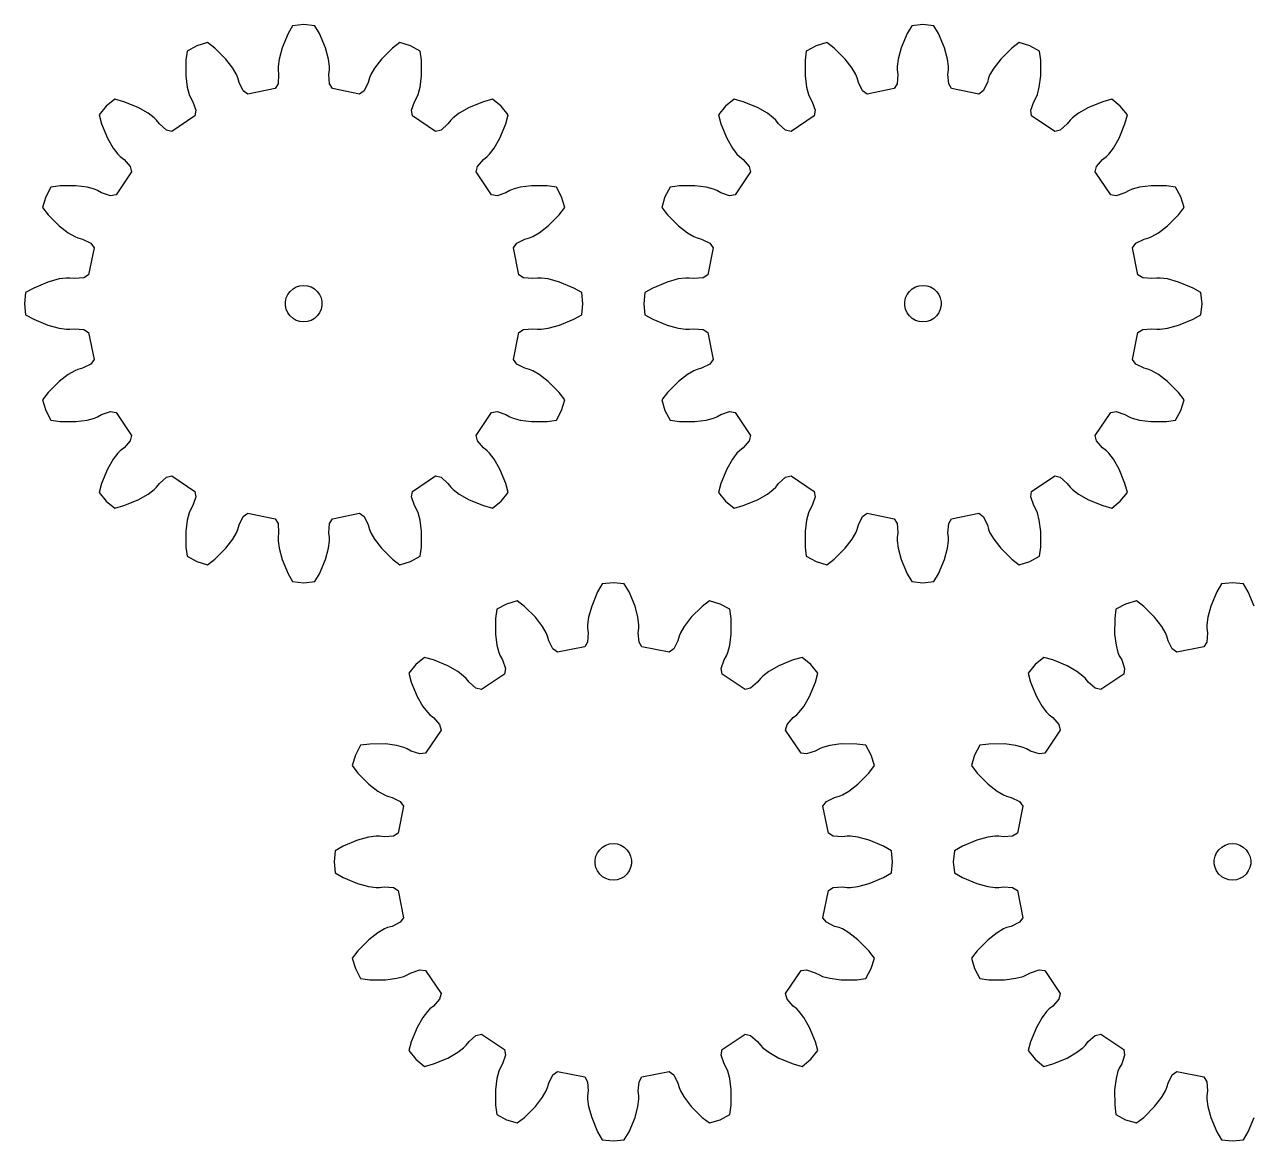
# Model space of a CAD drawing. Extents: x 0 to 198, y 0 to 229.
# Drawn here: x 0 to 100.8, y 137.6 to 229.2 of the extents above; entities that cross this region are included whole.
import ezdxf

# ---------------------------------------------------------------- set-up
doc = ezdxf.new("R2010")
doc.units = 0

msp = doc.modelspace()

# ---------------------------------------------------------------- linework, layer by layer
for p, q in [((22.01, 229.09), (21.63, 228.44)), ((22.92, 229.18), (22.01, 229.09)), ((23.83, 229.09), (22.92, 229.18)), ((24.21, 228.44), (23.83, 229.09)), ((72.85, 229.09), (72.47, 228.44)), ((73.75, 229.18), (72.85, 229.09)), ((74.66, 229.09), (73.75, 229.18)), ((75.04, 228.44), (74.66, 229.09)), ((21.63, 228.44), (21.14, 227.26)), ((24.7, 227.26), (24.21, 228.44)), ((72.47, 228.44), (71.98, 227.26)), ((75.53, 227.26), (75.04, 228.44)), ((13.34, 227.01), (13.24, 226.26)), ((14.15, 227.44), (13.34, 227.01)), ((15.02, 227.7), (14.15, 227.44)), ((15.62, 227.24), (15.02, 227.7)), ((16.53, 226.34), (15.62, 227.24)), ((21.14, 227.26), (20.89, 226.35)), ((24.94, 226.35), (24.7, 227.26)), ((30.21, 227.24), (29.31, 226.34)), ((30.82, 227.7), (30.21, 227.24)), ((31.69, 227.44), (30.82, 227.7)), ((32.49, 227.01), (31.69, 227.44)), ((32.59, 226.26), (32.49, 227.01)), ((64.18, 227.01), (64.08, 226.26)), ((64.98, 227.44), (64.18, 227.01)), ((65.86, 227.7), (64.98, 227.44)), ((66.46, 227.24), (65.86, 227.7)), ((67.36, 226.34), (66.46, 227.24)), ((71.98, 227.26), (71.73, 226.35)), ((75.78, 226.35), (75.53, 227.26)), ((81.05, 227.24), (80.15, 226.34)), ((81.65, 227.7), (81.05, 227.24)), ((82.53, 227.44), (81.65, 227.7)), ((83.33, 227.01), (82.53, 227.44)), ((83.43, 226.26), (83.33, 227.01)), ((13.24, 226.26), (13.24, 224.98)), ((17.1, 225.6), (16.53, 226.34)), ((20.89, 226.35), (20.81, 225.74)), ((25.03, 225.74), (24.94, 226.35)), ((29.31, 226.34), (28.73, 225.6)), ((32.6, 224.98), (32.59, 226.26)), ((64.08, 226.26), (64.08, 224.98)), ((67.94, 225.6), (67.36, 226.34)), ((71.73, 226.35), (71.65, 225.74)), ((75.86, 225.74), (75.78, 226.35)), ((80.15, 226.34), (79.57, 225.6)), ((83.43, 224.98), (83.43, 226.26)), ((13.24, 224.98), (13.36, 224.04)), ((17.41, 225.07), (17.1, 225.6)), ((17.52, 224.8), (17.41, 225.07)), ((17.62, 224.43), (17.52, 224.8)), ((20.81, 225.74), (20.81, 225.46)), ((20.81, 225.46), (20.86, 225.07)), ((20.86, 225.07), (20.81, 224.32)), ((24.98, 225.07), (25.03, 225.46)), ((25.03, 224.32), (24.98, 225.07)), ((25.03, 225.46), (25.03, 225.74)), ((28.32, 224.8), (28.21, 224.43)), ((28.42, 225.07), (28.32, 224.8)), ((28.73, 225.6), (28.42, 225.07)), ((32.48, 224.04), (32.6, 224.98)), ((64.08, 224.98), (64.2, 224.04)), ((68.25, 225.07), (67.94, 225.6)), ((68.36, 224.8), (68.25, 225.07)), ((68.46, 224.43), (68.36, 224.8)), ((71.7, 225.07), (71.64, 224.32)), ((71.65, 225.74), (71.65, 225.46)), ((71.65, 225.46), (71.7, 225.07)), ((75.81, 225.07), (75.86, 225.46)), ((75.87, 224.32), (75.81, 225.07)), ((75.86, 225.46), (75.86, 225.74)), ((79.15, 224.8), (79.05, 224.43)), ((79.26, 225.07), (79.15, 224.8)), ((79.57, 225.6), (79.26, 225.07)), ((83.31, 224.04), (83.43, 224.98)), ((13.36, 224.04), (13.52, 223.45)), ((17.96, 223.75), (17.62, 224.43)), ((20.57, 223.92), (18.33, 223.48)), ((20.81, 224.32), (20.57, 223.92)), ((25.27, 223.92), (25.03, 224.32)), ((27.5, 223.48), (25.27, 223.92)), ((28.21, 224.43), (27.88, 223.75)), ((32.32, 223.45), (32.48, 224.04)), ((64.2, 224.04), (64.35, 223.45)), ((68.8, 223.75), (68.46, 224.43)), ((71.4, 223.92), (69.17, 223.48)), ((71.64, 224.32), (71.4, 223.92)), ((76.11, 223.92), (75.87, 224.32)), ((78.34, 223.48), (76.11, 223.92)), ((79.05, 224.43), (78.71, 223.75)), ((83.16, 223.45), (83.31, 224.04)), ((7.42, 223.05), (6.71, 222.47)), ((8.15, 222.85), (7.42, 223.05)), ((9.33, 222.37), (8.15, 222.85)), ((13.52, 223.45), (13.63, 223.19)), ((13.63, 223.19), (13.82, 222.85)), ((13.82, 222.85), (14.06, 222.14)), ((18.33, 223.48), (17.96, 223.75)), ((27.88, 223.75), (27.5, 223.48)), ((31.78, 222.14), (32.02, 222.85)), ((32.02, 222.85), (32.21, 223.19)), ((32.21, 223.19), (32.32, 223.45)), ((37.68, 222.85), (36.51, 222.37)), ((38.42, 223.05), (37.68, 222.85)), ((39.12, 222.47), (38.42, 223.05)), ((58.25, 223.05), (57.55, 222.47)), ((58.99, 222.85), (58.25, 223.05)), ((60.17, 222.37), (58.99, 222.85)), ((64.35, 223.45), (64.46, 223.19)), ((64.46, 223.19), (64.66, 222.85)), ((64.66, 222.85), (64.9, 222.14)), ((69.17, 223.48), (68.8, 223.75)), ((78.71, 223.75), (78.34, 223.48)), ((82.61, 222.14), (82.85, 222.85)), ((82.85, 222.85), (83.05, 223.19)), ((83.05, 223.19), (83.16, 223.45)), ((88.52, 222.85), (87.34, 222.37)), ((89.26, 223.05), (88.52, 222.85)), ((89.96, 222.47), (89.26, 223.05)), ((6.71, 222.47), (6.13, 221.77)), ((10.15, 221.9), (9.33, 222.37)), ((10.64, 221.53), (10.15, 221.9)), ((14.06, 222.14), (13.99, 221.68)), ((31.85, 221.68), (31.78, 222.14)), ((35.69, 221.9), (35.2, 221.53)), ((36.51, 222.37), (35.69, 221.9)), ((39.7, 221.77), (39.12, 222.47)), ((57.55, 222.47), (56.97, 221.77)), ((60.99, 221.9), (60.17, 222.37)), ((61.47, 221.53), (60.99, 221.9)), ((64.9, 222.14), (64.83, 221.68)), ((82.68, 221.68), (82.61, 222.14)), ((86.52, 221.9), (86.04, 221.53)), ((87.34, 222.37), (86.52, 221.9)), ((90.54, 221.77), (89.96, 222.47)), ((6.13, 221.77), (6.33, 221.03)), ((6.33, 221.03), (6.81, 219.85)), ((10.84, 221.33), (10.64, 221.53)), ((11.08, 221.02), (10.84, 221.33)), ((11.64, 220.52), (11.08, 221.02)), ((13.99, 221.68), (12.1, 220.41)), ((33.74, 220.41), (31.85, 221.68)), ((34.76, 221.02), (34.19, 220.52)), ((35, 221.33), (34.76, 221.02)), ((35.2, 221.53), (35, 221.33)), ((39.02, 219.85), (39.51, 221.03)), ((39.51, 221.03), (39.7, 221.77)), ((56.97, 221.77), (57.17, 221.03)), ((57.17, 221.03), (57.65, 219.85)), ((61.67, 221.33), (61.47, 221.53)), ((61.91, 221.02), (61.67, 221.33)), ((62.48, 220.52), (61.91, 221.02)), ((64.83, 221.68), (62.93, 220.41)), ((84.58, 220.41), (82.68, 221.68)), ((85.6, 221.02), (85.03, 220.52)), ((85.84, 221.33), (85.6, 221.02)), ((86.04, 221.53), (85.84, 221.33)), ((89.86, 219.85), (90.34, 221.03)), ((90.34, 221.03), (90.54, 221.77)), ((6.81, 219.85), (7.28, 219.03)), ((12.1, 220.41), (11.64, 220.52)), ((34.19, 220.52), (33.74, 220.41)), ((38.55, 219.03), (39.02, 219.85)), ((57.65, 219.85), (58.12, 219.03)), ((62.93, 220.41), (62.48, 220.52)), ((85.03, 220.52), (84.58, 220.41)), ((89.39, 219.03), (89.86, 219.85)), ((7.28, 219.03), (7.66, 218.55)), ((38.18, 218.55), (38.55, 219.03)), ((58.12, 219.03), (58.49, 218.55)), ((89.02, 218.55), (89.39, 219.03)), ((7.66, 218.55), (7.86, 218.35)), ((7.86, 218.35), (8.17, 218.11)), ((8.17, 218.11), (8.66, 217.54)), ((37.18, 217.54), (37.67, 218.11)), ((37.67, 218.11), (37.98, 218.35)), ((37.98, 218.35), (38.18, 218.55)), ((58.49, 218.55), (58.69, 218.35)), ((58.69, 218.35), (59, 218.11)), ((59, 218.11), (59.5, 217.54)), ((88.01, 217.54), (88.51, 218.11)), ((88.51, 218.11), (88.82, 218.35)), ((88.82, 218.35), (89.02, 218.55)), ((8.77, 217.09), (7.51, 215.19)), ((8.66, 217.54), (8.77, 217.09)), ((37.07, 217.09), (37.18, 217.54)), ((38.33, 215.19), (37.07, 217.09)), ((59.61, 217.09), (58.34, 215.19)), ((59.5, 217.54), (59.61, 217.09)), ((87.9, 217.09), (88.01, 217.54)), ((89.17, 215.19), (87.9, 217.09)), ((2.17, 215.84), (1.74, 215.04)), ((2.93, 215.94), (2.17, 215.84)), ((4.2, 215.94), (2.93, 215.94)), ((5.14, 215.82), (4.2, 215.94)), ((5.73, 215.66), (5.14, 215.82)), ((40.7, 215.82), (40.11, 215.66)), ((41.63, 215.94), (40.7, 215.82)), ((42.91, 215.94), (41.63, 215.94)), ((43.66, 215.84), (42.91, 215.94)), ((44.09, 215.04), (43.66, 215.84)), ((53.01, 215.84), (52.58, 215.04)), ((53.76, 215.94), (53.01, 215.84)), ((55.04, 215.94), (53.76, 215.94)), ((55.97, 215.82), (55.04, 215.94)), ((56.57, 215.66), (55.97, 215.82)), ((91.54, 215.82), (90.94, 215.66)), ((92.47, 215.94), (91.54, 215.82)), ((93.75, 215.94), (92.47, 215.94)), ((94.5, 215.84), (93.75, 215.94)), ((94.93, 215.04), (94.5, 215.84)), ((1.74, 215.04), (1.48, 214.16)), ((5.99, 215.56), (5.73, 215.66)), ((6.33, 215.36), (5.99, 215.56)), ((7.05, 215.12), (6.33, 215.36)), ((7.51, 215.19), (7.05, 215.12)), ((38.79, 215.12), (38.33, 215.19)), ((39.5, 215.36), (38.79, 215.12)), ((39.85, 215.56), (39.5, 215.36)), ((40.11, 215.66), (39.85, 215.56)), ((44.36, 214.16), (44.09, 215.04)), ((52.58, 215.04), (52.32, 214.16)), ((56.83, 215.56), (56.57, 215.66)), ((57.17, 215.36), (56.83, 215.56)), ((57.88, 215.12), (57.17, 215.36)), ((58.34, 215.19), (57.88, 215.12)), ((89.63, 215.12), (89.17, 215.19)), ((90.34, 215.36), (89.63, 215.12)), ((90.68, 215.56), (90.34, 215.36)), ((90.94, 215.66), (90.68, 215.56)), ((95.19, 214.16), (94.93, 215.04)), ((1.48, 214.16), (1.94, 213.56)), ((43.9, 213.56), (44.36, 214.16)), ((52.32, 214.16), (52.78, 213.56)), ((94.73, 213.56), (95.19, 214.16)), ((1.94, 213.56), (2.84, 212.66)), ((43, 212.66), (43.9, 213.56)), ((52.78, 213.56), (53.68, 212.66)), ((93.83, 212.66), (94.73, 213.56)), ((2.84, 212.66), (3.59, 212.08)), ((3.59, 212.08), (4.12, 211.77)), ((4.12, 211.77), (4.38, 211.66)), ((41.46, 211.66), (41.72, 211.77)), ((41.72, 211.77), (42.25, 212.08)), ((42.25, 212.08), (43, 212.66)), ((53.68, 212.66), (54.42, 212.08)), ((54.42, 212.08), (54.95, 211.77)), ((54.95, 211.77), (55.21, 211.66)), ((92.3, 211.66), (92.56, 211.77)), ((92.56, 211.77), (93.09, 212.08)), ((93.09, 212.08), (93.83, 212.66)), ((4.38, 211.66), (4.76, 211.56)), ((4.76, 211.56), (5.43, 211.22)), ((5.71, 210.85), (5.26, 208.62)), ((5.43, 211.22), (5.71, 210.85)), ((40.13, 210.85), (40.41, 211.22)), ((40.57, 208.62), (40.13, 210.85)), ((40.41, 211.22), (41.08, 211.56)), ((41.08, 211.56), (41.46, 211.66)), ((55.21, 211.66), (55.59, 211.56)), ((55.59, 211.56), (56.27, 211.22)), ((56.54, 210.85), (56.1, 208.62)), ((56.27, 211.22), (56.54, 210.85)), ((90.97, 210.85), (91.24, 211.22)), ((91.41, 208.62), (90.97, 210.85)), ((91.24, 211.22), (91.92, 211.56)), ((91.92, 211.56), (92.3, 211.66)), ((1.92, 208.04), (0.75, 207.55)), ((2.83, 208.29), (1.92, 208.04)), ((3.44, 208.37), (2.83, 208.29)), ((3.72, 208.37), (3.44, 208.37)), ((4.11, 208.32), (3.72, 208.37)), ((4.86, 208.38), (4.11, 208.32)), ((5.26, 208.62), (4.86, 208.38)), ((22.31, 207.64), (22.61, 207.73)), ((22.61, 207.73), (22.92, 207.76)), ((22.92, 207.76), (23.23, 207.73)), ((23.23, 207.73), (23.53, 207.64)), ((40.97, 208.38), (40.57, 208.62)), ((41.72, 208.32), (40.97, 208.38)), ((42.11, 208.37), (41.72, 208.32)), ((42.4, 208.37), (42.11, 208.37)), ((43, 208.29), (42.4, 208.37)), ((43.91, 208.04), (43, 208.29)), ((45.09, 207.55), (43.91, 208.04)), ((52.76, 208.04), (51.58, 207.55)), ((53.67, 208.29), (52.76, 208.04)), ((54.28, 208.37), (53.67, 208.29)), ((54.56, 208.37), (54.28, 208.37)), ((54.95, 208.32), (54.56, 208.37)), ((55.7, 208.38), (54.95, 208.32)), ((56.1, 208.62), (55.7, 208.38)), ((73.14, 207.64), (73.44, 207.73)), ((73.44, 207.73), (73.75, 207.76)), ((73.75, 207.76), (74.07, 207.73)), ((74.07, 207.73), (74.37, 207.64)), ((91.81, 208.38), (91.41, 208.62)), ((92.56, 208.32), (91.81, 208.38)), ((92.95, 208.37), (92.56, 208.32)), ((93.23, 208.37), (92.95, 208.37)), ((93.84, 208.29), (93.23, 208.37)), ((94.75, 208.04), (93.84, 208.29)), ((95.93, 207.55), (94.75, 208.04)), ((0.09, 207.17), (0, 206.26)), ((0.75, 207.55), (0.09, 207.17)), ((21.43, 206.42), (21.49, 206.73)), ((21.49, 206.73), (21.62, 207.01)), ((21.62, 207.01), (21.8, 207.27)), ((21.8, 207.27), (22.04, 207.48)), ((22.04, 207.48), (22.31, 207.64)), ((23.53, 207.64), (23.8, 207.48)), ((23.8, 207.48), (24.03, 207.27)), ((24.03, 207.27), (24.22, 207.01)), ((24.22, 207.01), (24.34, 206.73)), ((24.34, 206.73), (24.41, 206.42)), ((45.75, 207.17), (45.09, 207.55)), ((45.84, 206.26), (45.75, 207.17)), ((50.93, 207.17), (50.84, 206.26)), ((51.58, 207.55), (50.93, 207.17)), ((72.26, 206.42), (72.33, 206.73)), ((72.33, 206.73), (72.46, 207.01)), ((72.46, 207.01), (72.64, 207.27)), ((72.64, 207.27), (72.87, 207.48)), ((72.87, 207.48), (73.14, 207.64)), ((74.37, 207.64), (74.64, 207.48)), ((74.64, 207.48), (74.87, 207.27)), ((74.87, 207.27), (75.05, 207.01)), ((75.05, 207.01), (75.18, 206.73)), ((75.18, 206.73), (75.25, 206.42)), ((96.58, 207.17), (95.93, 207.55)), ((96.67, 206.26), (96.58, 207.17)), ((0, 206.26), (0.09, 205.36)), ((21.43, 206.11), (21.43, 206.42)), ((21.49, 205.8), (21.43, 206.11)), ((21.62, 205.51), (21.49, 205.8)), ((24.34, 205.8), (24.22, 205.51)), ((24.41, 206.11), (24.34, 205.8)), ((24.41, 206.42), (24.41, 206.11)), ((45.75, 205.36), (45.84, 206.26)), ((50.84, 206.26), (50.93, 205.36)), ((72.26, 206.11), (72.26, 206.42)), ((72.33, 205.8), (72.26, 206.11)), ((72.46, 205.51), (72.33, 205.8)), ((75.18, 205.8), (75.05, 205.51)), ((75.25, 206.11), (75.18, 205.8)), ((75.25, 206.42), (75.25, 206.11)), ((96.58, 205.36), (96.67, 206.26)), ((0.09, 205.36), (0.75, 204.98)), ((0.75, 204.98), (1.92, 204.49)), ((21.8, 205.26), (21.62, 205.51)), ((22.04, 205.05), (21.8, 205.26)), ((22.31, 204.89), (22.04, 205.05)), ((22.61, 204.8), (22.31, 204.89)), ((22.92, 204.76), (22.61, 204.8)), ((23.23, 204.8), (22.92, 204.76)), ((23.53, 204.89), (23.23, 204.8)), ((23.8, 205.05), (23.53, 204.89)), ((24.03, 205.26), (23.8, 205.05)), ((24.22, 205.51), (24.03, 205.26)), ((43.91, 204.49), (45.09, 204.98)), ((45.09, 204.98), (45.75, 205.36)), ((50.93, 205.36), (51.58, 204.98)), ((51.58, 204.98), (52.76, 204.49)), ((72.64, 205.26), (72.46, 205.51)), ((72.87, 205.05), (72.64, 205.26)), ((73.14, 204.89), (72.87, 205.05)), ((73.44, 204.8), (73.14, 204.89)), ((73.75, 204.76), (73.44, 204.8)), ((74.07, 204.8), (73.75, 204.76)), ((74.37, 204.89), (74.07, 204.8)), ((74.64, 205.05), (74.37, 204.89)), ((74.87, 205.26), (74.64, 205.05)), ((75.05, 205.51), (74.87, 205.26)), ((94.75, 204.49), (95.93, 204.98)), ((95.93, 204.98), (96.58, 205.36)), ((1.92, 204.49), (2.83, 204.24)), ((2.83, 204.24), (3.44, 204.16)), ((3.44, 204.16), (3.72, 204.16)), ((3.72, 204.16), (4.11, 204.21)), ((4.11, 204.21), (4.86, 204.15)), ((4.86, 204.15), (5.26, 203.91)), ((5.26, 203.91), (5.71, 201.68)), ((40.13, 201.68), (40.57, 203.91)), ((40.57, 203.91), (40.97, 204.15)), ((40.97, 204.15), (41.72, 204.21)), ((41.72, 204.21), (42.11, 204.16)), ((42.11, 204.16), (42.4, 204.16)), ((42.4, 204.16), (43, 204.24)), ((43, 204.24), (43.91, 204.49)), ((52.76, 204.49), (53.67, 204.24)), ((53.67, 204.24), (54.28, 204.16)), ((54.28, 204.16), (54.56, 204.16)), ((54.56, 204.16), (54.95, 204.21)), ((54.95, 204.21), (55.7, 204.15)), ((55.7, 204.15), (56.1, 203.91)), ((56.1, 203.91), (56.54, 201.68)), ((90.97, 201.68), (91.41, 203.91)), ((91.41, 203.91), (91.81, 204.15)), ((91.81, 204.15), (92.56, 204.21)), ((92.56, 204.21), (92.95, 204.16)), ((92.95, 204.16), (93.23, 204.16)), ((93.23, 204.16), (93.84, 204.24)), ((93.84, 204.24), (94.75, 204.49)), ((5.71, 201.68), (5.43, 201.31)), ((40.41, 201.31), (40.13, 201.68)), ((56.54, 201.68), (56.27, 201.31)), ((91.24, 201.31), (90.97, 201.68)), ((4.12, 200.76), (3.59, 200.45)), ((4.38, 200.87), (4.12, 200.76)), ((4.76, 200.97), (4.38, 200.87)), ((5.43, 201.31), (4.76, 200.97)), ((41.08, 200.97), (40.41, 201.31)), ((41.46, 200.87), (41.08, 200.97)), ((41.72, 200.76), (41.46, 200.87)), ((42.25, 200.45), (41.72, 200.76)), ((54.95, 200.76), (54.42, 200.45)), ((55.21, 200.87), (54.95, 200.76)), ((55.59, 200.97), (55.21, 200.87)), ((56.27, 201.31), (55.59, 200.97)), ((91.92, 200.97), (91.24, 201.31)), ((92.3, 200.87), (91.92, 200.97)), ((92.56, 200.76), (92.3, 200.87)), ((93.09, 200.45), (92.56, 200.76)), ((2.84, 199.87), (1.94, 198.97)), ((3.59, 200.45), (2.84, 199.87)), ((43, 199.87), (42.25, 200.45)), ((43.9, 198.97), (43, 199.87)), ((53.68, 199.87), (52.78, 198.97)), ((54.42, 200.45), (53.68, 199.87)), ((93.83, 199.87), (93.09, 200.45)), ((94.73, 198.97), (93.83, 199.87)), ((1.94, 198.97), (1.48, 198.37)), ((44.36, 198.37), (43.9, 198.97)), ((52.78, 198.97), (52.32, 198.37)), ((95.19, 198.37), (94.73, 198.97)), ((1.48, 198.37), (1.74, 197.49)), ((44.09, 197.49), (44.36, 198.37)), ((52.32, 198.37), (52.58, 197.49)), ((94.93, 197.49), (95.19, 198.37)), ((1.74, 197.49), (2.17, 196.69)), ((2.17, 196.69), (2.93, 196.59)), ((2.93, 196.59), (4.2, 196.59)), ((4.2, 196.59), (5.14, 196.71)), ((5.14, 196.71), (5.73, 196.86)), ((5.73, 196.86), (5.99, 196.97)), ((5.99, 196.97), (6.33, 197.17)), ((6.33, 197.17), (7.05, 197.41)), ((7.05, 197.41), (7.51, 197.34)), ((7.51, 197.34), (8.77, 195.44)), ((37.07, 195.44), (38.33, 197.34)), ((38.33, 197.34), (38.79, 197.41)), ((38.79, 197.41), (39.5, 197.17)), ((39.5, 197.17), (39.85, 196.97)), ((39.85, 196.97), (40.11, 196.86)), ((40.11, 196.86), (40.7, 196.71)), ((40.7, 196.71), (41.63, 196.59)), ((41.63, 196.59), (42.91, 196.59)), ((42.91, 196.59), (43.66, 196.69)), ((43.66, 196.69), (44.09, 197.49)), ((52.58, 197.49), (53.01, 196.69)), ((53.01, 196.69), (53.76, 196.59)), ((53.76, 196.59), (55.04, 196.59)), ((55.04, 196.59), (55.97, 196.71)), ((55.97, 196.71), (56.57, 196.86)), ((56.57, 196.86), (56.83, 196.97)), ((56.83, 196.97), (57.17, 197.17)), ((57.17, 197.17), (57.88, 197.41)), ((57.88, 197.41), (58.34, 197.34)), ((58.34, 197.34), (59.61, 195.44)), ((87.9, 195.44), (89.17, 197.34)), ((89.17, 197.34), (89.63, 197.41)), ((89.63, 197.41), (90.34, 197.17)), ((90.34, 197.17), (90.68, 196.97)), ((90.68, 196.97), (90.94, 196.86)), ((90.94, 196.86), (91.54, 196.71)), ((91.54, 196.71), (92.47, 196.59)), ((92.47, 196.59), (93.75, 196.59)), ((93.75, 196.59), (94.5, 196.69)), ((94.5, 196.69), (94.93, 197.49)), ((8.66, 194.99), (8.17, 194.42)), ((8.77, 195.44), (8.66, 194.99)), ((37.18, 194.99), (37.07, 195.44)), ((37.67, 194.42), (37.18, 194.99)), ((59.5, 194.99), (59, 194.42)), ((59.61, 195.44), (59.5, 194.99)), ((88.01, 194.99), (87.9, 195.44)), ((88.51, 194.42), (88.01, 194.99)), ((7.66, 193.98), (7.28, 193.5)), ((7.86, 194.18), (7.66, 193.98)), ((8.17, 194.42), (7.86, 194.18)), ((37.98, 194.18), (37.67, 194.42)), ((38.18, 193.98), (37.98, 194.18)), ((38.55, 193.5), (38.18, 193.98)), ((58.49, 193.98), (58.12, 193.5)), ((58.69, 194.18), (58.49, 193.98)), ((59, 194.42), (58.69, 194.18)), ((88.82, 194.18), (88.51, 194.42)), ((89.02, 193.98), (88.82, 194.18)), ((89.39, 193.5), (89.02, 193.98)), ((6.81, 192.68), (6.33, 191.5)), ((7.28, 193.5), (6.81, 192.68)), ((39.02, 192.68), (38.55, 193.5)), ((39.51, 191.5), (39.02, 192.68)), ((57.65, 192.68), (57.17, 191.5)), ((58.12, 193.5), (57.65, 192.68)), ((89.86, 192.68), (89.39, 193.5)), ((90.34, 191.5), (89.86, 192.68)), ((11.08, 191.51), (11.64, 192.01)), ((11.64, 192.01), (12.1, 192.12)), ((12.1, 192.12), (13.99, 190.85)), ((31.85, 190.85), (33.74, 192.12)), ((33.74, 192.12), (34.19, 192.01)), ((34.19, 192.01), (34.76, 191.51)), ((61.91, 191.51), (62.48, 192.01)), ((62.48, 192.01), (62.93, 192.12)), ((62.93, 192.12), (64.83, 190.85)), ((82.68, 190.85), (84.58, 192.12)), ((84.58, 192.12), (85.03, 192.01)), ((85.03, 192.01), (85.6, 191.51)), ((6.33, 191.5), (6.13, 190.76)), ((6.13, 190.76), (6.71, 190.06)), ((9.33, 190.16), (10.15, 190.63)), ((10.15, 190.63), (10.64, 191)), ((10.64, 191), (10.84, 191.2)), ((10.84, 191.2), (11.08, 191.51)), ((13.99, 190.85), (14.06, 190.39)), ((31.78, 190.39), (31.85, 190.85)), ((34.76, 191.51), (35, 191.2)), ((35, 191.2), (35.2, 191)), ((35.2, 191), (35.69, 190.63)), ((35.69, 190.63), (36.51, 190.16)), ((39.12, 190.06), (39.7, 190.76)), ((39.7, 190.76), (39.51, 191.5)), ((57.17, 191.5), (56.97, 190.76)), ((56.97, 190.76), (57.55, 190.06)), ((60.17, 190.16), (60.99, 190.63)), ((60.99, 190.63), (61.47, 191)), ((61.47, 191), (61.67, 191.2)), ((61.67, 191.2), (61.91, 191.51)), ((64.83, 190.85), (64.9, 190.39)), ((82.61, 190.39), (82.68, 190.85)), ((85.6, 191.51), (85.84, 191.2)), ((85.84, 191.2), (86.04, 191)), ((86.04, 191), (86.52, 190.63)), ((86.52, 190.63), (87.34, 190.16)), ((89.96, 190.06), (90.54, 190.76)), ((90.54, 190.76), (90.34, 191.5)), ((6.71, 190.06), (7.42, 189.48)), ((7.42, 189.48), (8.15, 189.68)), ((8.15, 189.68), (9.33, 190.16)), ((13.82, 189.68), (13.63, 189.34)), ((14.06, 190.39), (13.82, 189.68)), ((32.02, 189.68), (31.78, 190.39)), ((32.21, 189.34), (32.02, 189.68)), ((36.51, 190.16), (37.68, 189.68)), ((37.68, 189.68), (38.42, 189.48)), ((38.42, 189.48), (39.12, 190.06)), ((57.55, 190.06), (58.25, 189.48)), ((58.25, 189.48), (58.99, 189.68)), ((58.99, 189.68), (60.17, 190.16)), ((64.66, 189.68), (64.46, 189.34)), ((64.9, 190.39), (64.66, 189.68)), ((82.85, 189.68), (82.61, 190.39)), ((83.05, 189.34), (82.85, 189.68)), ((87.34, 190.16), (88.52, 189.68)), ((88.52, 189.68), (89.26, 189.48)), ((89.26, 189.48), (89.96, 190.06)), ((13.52, 189.08), (13.36, 188.48)), ((13.63, 189.34), (13.52, 189.08)), ((17.62, 188.1), (17.96, 188.78)), ((17.96, 188.78), (18.33, 189.05)), ((18.33, 189.05), (20.57, 188.61)), ((20.57, 188.61), (20.81, 188.21)), ((25.03, 188.21), (25.27, 188.61)), ((25.27, 188.61), (27.5, 189.05)), ((27.5, 189.05), (27.88, 188.78)), ((27.88, 188.78), (28.21, 188.1)), ((32.32, 189.08), (32.21, 189.34)), ((32.48, 188.48), (32.32, 189.08)), ((64.35, 189.08), (64.2, 188.48)), ((64.46, 189.34), (64.35, 189.08)), ((68.46, 188.1), (68.8, 188.78)), ((68.8, 188.78), (69.17, 189.05)), ((69.17, 189.05), (71.4, 188.61)), ((71.4, 188.61), (71.64, 188.21)), ((75.87, 188.21), (76.11, 188.61)), ((76.11, 188.61), (78.34, 189.05)), ((78.34, 189.05), (78.71, 188.78)), ((78.71, 188.78), (79.05, 188.1)), ((83.16, 189.08), (83.05, 189.34)), ((83.31, 188.48), (83.16, 189.08)), ((13.36, 188.48), (13.24, 187.55)), ((13.24, 187.55), (13.24, 186.27)), ((17.41, 187.46), (17.52, 187.72)), ((17.52, 187.72), (17.62, 188.1)), ((20.81, 188.21), (20.86, 187.46)), ((24.98, 187.46), (25.03, 188.21)), ((28.21, 188.1), (28.32, 187.72)), ((28.32, 187.72), (28.42, 187.46)), ((32.6, 187.55), (32.48, 188.48)), ((32.59, 186.27), (32.6, 187.55)), ((64.2, 188.48), (64.08, 187.55)), ((64.08, 187.55), (64.08, 186.27)), ((68.25, 187.46), (68.36, 187.72)), ((68.36, 187.72), (68.46, 188.1)), ((71.64, 188.21), (71.7, 187.46)), ((75.81, 187.46), (75.87, 188.21)), ((79.05, 188.1), (79.15, 187.72)), ((79.15, 187.72), (79.26, 187.46)), ((83.43, 187.55), (83.31, 188.48)), ((83.43, 186.27), (83.43, 187.55)), ((16.53, 186.19), (17.1, 186.93)), ((17.1, 186.93), (17.41, 187.46)), ((20.86, 187.46), (20.81, 187.07)), ((20.81, 187.07), (20.81, 186.79)), ((20.81, 186.79), (20.89, 186.18)), ((24.94, 186.18), (25.03, 186.79)), ((25.03, 187.07), (24.98, 187.46)), ((25.03, 186.79), (25.03, 187.07)), ((28.42, 187.46), (28.73, 186.93)), ((28.73, 186.93), (29.31, 186.19)), ((67.36, 186.19), (67.94, 186.93)), ((67.94, 186.93), (68.25, 187.46)), ((71.7, 187.46), (71.65, 187.07)), ((71.65, 187.07), (71.65, 186.79)), ((71.65, 186.79), (71.73, 186.18)), ((75.78, 186.18), (75.86, 186.79)), ((75.86, 187.07), (75.81, 187.46)), ((75.86, 186.79), (75.86, 187.07)), ((79.26, 187.46), (79.57, 186.93)), ((79.57, 186.93), (80.15, 186.19)), ((13.24, 186.27), (13.34, 185.52)), ((13.34, 185.52), (14.15, 185.09)), ((15.62, 185.29), (16.53, 186.19)), ((20.89, 186.18), (21.14, 185.27)), ((24.7, 185.27), (24.94, 186.18)), ((29.31, 186.19), (30.21, 185.29)), ((31.69, 185.09), (32.49, 185.52)), ((32.49, 185.52), (32.59, 186.27)), ((64.08, 186.27), (64.18, 185.52)), ((64.18, 185.52), (64.98, 185.09)), ((66.46, 185.29), (67.36, 186.19)), ((71.73, 186.18), (71.98, 185.27)), ((75.53, 185.27), (75.78, 186.18)), ((80.15, 186.19), (81.05, 185.29)), ((82.53, 185.09), (83.33, 185.52)), ((83.33, 185.52), (83.43, 186.27)), ((14.15, 185.09), (15.02, 184.83)), ((15.02, 184.83), (15.62, 185.29)), ((21.14, 185.27), (21.63, 184.09)), ((24.21, 184.09), (24.7, 185.27)), ((30.21, 185.29), (30.82, 184.83)), ((30.82, 184.83), (31.69, 185.09)), ((64.98, 185.09), (65.86, 184.83)), ((65.86, 184.83), (66.46, 185.29)), ((71.98, 185.27), (72.47, 184.09)), ((75.04, 184.09), (75.53, 185.27)), ((81.05, 185.29), (81.65, 184.83)), ((81.65, 184.83), (82.53, 185.09)), ((21.63, 184.09), (22.01, 183.44)), ((23.83, 183.44), (24.21, 184.09)), ((72.47, 184.09), (72.85, 183.44)), ((74.66, 183.44), (75.04, 184.09)), ((22.01, 183.44), (22.92, 183.35)), ((22.92, 183.35), (23.83, 183.44)), ((47.05, 182.6), (46.56, 181.42)), ((47.43, 183.26), (47.05, 182.6)), ((48.34, 183.35), (47.43, 183.26)), ((49.24, 183.26), (48.34, 183.35)), ((49.63, 182.6), (49.24, 183.26)), ((50.12, 181.42), (49.63, 182.6)), ((72.85, 183.44), (73.75, 183.35)), ((73.75, 183.35), (74.66, 183.44)), ((97.88, 182.6), (97.39, 181.42)), ((98.27, 183.26), (97.88, 182.6)), ((99.17, 183.35), (98.27, 183.26)), ((100.08, 183.26), (99.17, 183.35)), ((100.46, 182.6), (100.08, 183.26)), ((100.95, 181.42), (100.46, 182.6)), ((39.57, 181.6), (38.76, 181.17)), ((40.44, 181.87), (39.57, 181.6)), ((41.04, 181.41), (40.44, 181.87)), ((56.23, 181.87), (55.63, 181.41)), ((57.11, 181.6), (56.23, 181.87)), ((57.91, 181.17), (57.11, 181.6)), ((90.4, 181.6), (89.6, 181.17)), ((91.28, 181.87), (90.4, 181.6)), ((91.88, 181.41), (91.28, 181.87)), ((38.76, 181.17), (38.66, 180.42)), ((41.95, 180.51), (41.04, 181.41)), ((42.52, 179.76), (41.95, 180.51)), ((46.31, 180.51), (46.23, 179.9)), ((46.56, 181.42), (46.31, 180.51)), ((50.36, 180.51), (50.12, 181.42)), ((50.44, 179.9), (50.36, 180.51)), ((54.73, 180.51), (54.15, 179.76)), ((55.63, 181.41), (54.73, 180.51)), ((58.01, 180.42), (57.91, 181.17)), ((89.6, 181.17), (89.5, 180.42)), ((92.78, 180.51), (91.88, 181.41)), ((93.36, 179.76), (92.78, 180.51)), ((97.15, 180.51), (97.07, 179.9)), ((97.39, 181.42), (97.15, 180.51)), ((38.66, 180.42), (38.66, 179.14)), ((42.83, 179.23), (42.52, 179.76)), ((46.23, 179.9), (46.23, 179.62)), ((46.23, 179.62), (46.28, 179.23)), ((50.39, 179.23), (50.44, 179.62)), ((50.44, 179.62), (50.44, 179.9)), ((54.15, 179.76), (53.84, 179.23)), ((58.02, 179.14), (58.01, 180.42)), ((89.5, 180.42), (89.49, 179.14)), ((93.67, 179.23), (93.36, 179.76)), ((97.07, 179.9), (97.07, 179.62)), ((97.07, 179.62), (97.12, 179.23)), ((38.66, 179.14), (38.78, 178.21)), ((42.94, 178.97), (42.83, 179.23)), ((43.04, 178.59), (42.94, 178.97)), ((43.38, 177.92), (43.04, 178.59)), ((46.23, 178.48), (45.99, 178.08)), ((46.28, 179.23), (46.23, 178.48)), ((50.45, 178.48), (50.39, 179.23)), ((50.69, 178.08), (50.45, 178.48)), ((53.63, 178.59), (53.3, 177.92)), ((53.73, 178.97), (53.63, 178.59)), ((53.84, 179.23), (53.73, 178.97)), ((57.89, 178.21), (58.02, 179.14)), ((89.49, 179.14), (89.62, 178.21)), ((93.78, 178.97), (93.67, 179.23)), ((93.88, 178.59), (93.78, 178.97)), ((94.21, 177.92), (93.88, 178.59)), ((97.06, 178.48), (96.82, 178.08)), ((97.12, 179.23), (97.06, 178.48)), ((38.78, 178.21), (38.94, 177.62)), ((38.94, 177.62), (39.04, 177.36)), ((43.75, 177.64), (43.38, 177.92)), ((45.99, 178.08), (43.75, 177.64)), ((52.92, 177.64), (50.69, 178.08)), ((53.3, 177.92), (52.92, 177.64)), ((57.63, 177.36), (57.74, 177.62)), ((57.74, 177.62), (57.89, 178.21)), ((89.62, 178.21), (89.77, 177.62)), ((89.77, 177.62), (89.88, 177.36)), ((94.59, 177.64), (94.21, 177.92)), ((96.82, 178.08), (94.59, 177.64)), ((32.13, 176.63), (31.55, 175.93)), ((32.84, 177.21), (32.13, 176.63)), ((33.57, 177.02), (32.84, 177.21)), ((34.75, 176.53), (33.57, 177.02)), ((35.57, 176.06), (34.75, 176.53)), ((39.04, 177.36), (39.24, 177.01)), ((39.24, 177.01), (39.48, 176.3)), ((57.2, 176.3), (57.43, 177.01)), ((57.43, 177.01), (57.63, 177.36)), ((61.92, 176.53), (61.11, 176.06)), ((63.1, 177.02), (61.92, 176.53)), ((63.84, 177.21), (63.1, 177.02)), ((64.54, 176.63), (63.84, 177.21)), ((65.12, 175.93), (64.54, 176.63)), ((82.97, 176.63), (82.39, 175.93)), ((83.67, 177.21), (82.97, 176.63)), ((84.41, 177.02), (83.67, 177.21)), ((85.59, 176.53), (84.41, 177.02)), ((86.4, 176.06), (85.59, 176.53)), ((89.88, 177.36), (90.08, 177.01)), ((90.08, 177.01), (90.31, 176.3)), ((31.55, 175.93), (31.75, 175.19)), ((36.05, 175.69), (35.57, 176.06)), ((36.25, 175.49), (36.05, 175.69)), ((36.49, 175.18), (36.25, 175.49)), ((39.41, 175.84), (37.51, 174.58)), ((39.48, 176.3), (39.41, 175.84)), ((57.27, 175.84), (57.2, 176.3)), ((59.16, 174.58), (57.27, 175.84)), ((60.42, 175.49), (60.18, 175.18)), ((60.62, 175.69), (60.42, 175.49)), ((61.11, 176.06), (60.62, 175.69)), ((64.93, 175.19), (65.12, 175.93)), ((82.39, 175.93), (82.58, 175.19)), ((86.89, 175.69), (86.4, 176.06)), ((87.09, 175.49), (86.89, 175.69)), ((87.33, 175.18), (87.09, 175.49)), ((90.24, 175.84), (88.35, 174.58)), ((90.31, 176.3), (90.24, 175.84)), ((31.75, 175.19), (32.23, 174.02)), ((37.06, 174.69), (36.49, 175.18)), ((37.51, 174.58), (37.06, 174.69)), ((59.61, 174.69), (59.16, 174.58)), ((60.18, 175.18), (59.61, 174.69)), ((64.44, 174.02), (64.93, 175.19)), ((82.58, 175.19), (83.07, 174.02)), ((87.9, 174.69), (87.33, 175.18)), ((88.35, 174.58), (87.9, 174.69)), ((32.23, 174.02), (32.7, 173.2)), ((63.97, 173.2), (64.44, 174.02)), ((83.07, 174.02), (83.54, 173.2)), ((32.7, 173.2), (33.07, 172.71)), ((33.07, 172.71), (33.27, 172.51)), ((33.27, 172.51), (33.58, 172.27)), ((63.09, 172.27), (63.4, 172.51)), ((63.4, 172.51), (63.6, 172.71)), ((63.6, 172.71), (63.97, 173.2)), ((83.54, 173.2), (83.91, 172.71)), ((83.91, 172.71), (84.11, 172.51)), ((84.11, 172.51), (84.42, 172.27)), ((33.58, 172.27), (34.08, 171.7)), ((34.08, 171.7), (34.19, 171.25)), ((62.48, 171.25), (62.6, 171.7)), ((62.6, 171.7), (63.09, 172.27)), ((84.42, 172.27), (84.91, 171.7)), ((84.91, 171.7), (85.03, 171.25)), ((34.19, 171.25), (32.92, 169.36)), ((63.75, 169.36), (62.48, 171.25)), ((85.03, 171.25), (83.76, 169.36)), ((27.59, 170), (27.16, 169.2)), ((28.35, 170.1), (27.59, 170)), ((29.62, 170.11), (28.35, 170.1)), ((30.56, 169.99), (29.62, 170.11)), ((31.15, 169.83), (30.56, 169.99)), ((31.41, 169.72), (31.15, 169.83)), ((31.75, 169.53), (31.41, 169.72)), ((32.46, 169.29), (31.75, 169.53)), ((64.92, 169.53), (64.21, 169.29)), ((65.26, 169.72), (64.92, 169.53)), ((65.52, 169.83), (65.26, 169.72)), ((66.12, 169.99), (65.52, 169.83)), ((67.05, 170.11), (66.12, 169.99)), ((68.33, 170.1), (67.05, 170.11)), ((69.08, 170), (68.33, 170.1)), ((69.51, 169.2), (69.08, 170)), ((78.43, 170), (78, 169.2)), ((79.18, 170.1), (78.43, 170)), ((80.46, 170.11), (79.18, 170.1)), ((81.39, 169.99), (80.46, 170.11)), ((81.99, 169.83), (81.39, 169.99)), ((82.25, 169.72), (81.99, 169.83)), ((82.59, 169.53), (82.25, 169.72)), ((83.3, 169.29), (82.59, 169.53)), ((27.16, 169.2), (26.9, 168.33)), ((32.92, 169.36), (32.46, 169.29)), ((64.21, 169.29), (63.75, 169.36)), ((69.78, 168.33), (69.51, 169.2)), ((78, 169.2), (77.73, 168.33)), ((83.76, 169.36), (83.3, 169.29)), ((26.9, 168.33), (27.36, 167.72)), ((27.36, 167.72), (28.26, 166.82)), ((68.41, 166.82), (69.31, 167.72)), ((69.31, 167.72), (69.78, 168.33)), ((77.73, 168.33), (78.2, 167.72)), ((78.2, 167.72), (79.1, 166.82)), ((28.26, 166.82), (29.01, 166.24)), ((67.67, 166.24), (68.41, 166.82)), ((79.1, 166.82), (79.84, 166.24)), ((29.01, 166.24), (29.54, 165.93)), ((29.54, 165.93), (29.8, 165.83)), ((29.8, 165.83), (30.18, 165.72)), ((30.18, 165.72), (30.85, 165.39)), ((30.85, 165.39), (31.12, 165.01)), ((65.55, 165.01), (65.83, 165.39)), ((65.83, 165.39), (66.5, 165.72)), ((66.5, 165.72), (66.88, 165.83)), ((66.88, 165.83), (67.14, 165.93)), ((67.14, 165.93), (67.67, 166.24)), ((79.84, 166.24), (80.37, 165.93)), ((80.37, 165.93), (80.63, 165.83)), ((80.63, 165.83), (81.01, 165.72)), ((81.01, 165.72), (81.68, 165.39)), ((81.68, 165.39), (81.96, 165.01)), ((31.12, 165.01), (30.68, 162.78)), ((65.99, 162.78), (65.55, 165.01)), ((81.96, 165.01), (81.52, 162.78)), ((28.25, 162.45), (27.34, 162.21)), ((28.86, 162.54), (28.25, 162.45)), ((29.14, 162.54), (28.86, 162.54)), ((29.53, 162.49), (29.14, 162.54)), ((30.28, 162.54), (29.53, 162.49)), ((30.68, 162.78), (30.28, 162.54)), ((66.39, 162.54), (65.99, 162.78)), ((67.14, 162.49), (66.39, 162.54)), ((67.53, 162.54), (67.14, 162.49)), ((67.81, 162.54), (67.53, 162.54)), ((68.42, 162.45), (67.81, 162.54)), ((69.33, 162.21), (68.42, 162.45)), ((79.09, 162.45), (78.18, 162.21)), ((79.7, 162.54), (79.09, 162.45)), ((79.98, 162.54), (79.7, 162.54)), ((80.37, 162.49), (79.98, 162.54)), ((81.12, 162.54), (80.37, 162.49)), ((81.52, 162.78), (81.12, 162.54)), ((25.51, 161.34), (25.42, 160.43)), ((26.17, 161.72), (25.51, 161.34)), ((27.34, 162.21), (26.17, 161.72)), ((47.04, 161.18), (47.22, 161.43)), ((47.22, 161.43), (47.45, 161.64)), ((47.45, 161.64), (47.73, 161.8)), ((47.73, 161.8), (48.02, 161.9)), ((48.02, 161.9), (48.34, 161.93)), ((48.34, 161.93), (48.65, 161.9)), ((48.65, 161.9), (48.95, 161.8)), ((48.95, 161.8), (49.22, 161.64)), ((49.22, 161.64), (49.45, 161.43)), ((49.45, 161.43), (49.64, 161.18)), ((70.51, 161.72), (69.33, 162.21)), ((71.17, 161.34), (70.51, 161.72)), ((71.25, 160.43), (71.17, 161.34)), ((76.34, 161.34), (76.25, 160.43)), ((77, 161.72), (76.34, 161.34)), ((78.18, 162.21), (77, 161.72)), ((97.87, 161.18), (98.06, 161.43)), ((98.06, 161.43), (98.29, 161.64)), ((98.29, 161.64), (98.56, 161.8)), ((98.56, 161.8), (98.86, 161.9)), ((98.86, 161.9), (99.17, 161.93)), ((99.17, 161.93), (99.49, 161.9)), ((99.49, 161.9), (99.78, 161.8)), ((99.78, 161.8), (100.05, 161.64)), ((100.05, 161.64), (100.29, 161.43)), ((100.29, 161.43), (100.47, 161.18)), ((25.42, 160.43), (25.51, 159.52)), ((46.84, 160.58), (46.91, 160.89)), ((46.84, 160.27), (46.84, 160.58)), ((46.91, 160.89), (47.04, 161.18)), ((49.64, 161.18), (49.76, 160.89)), ((49.76, 160.89), (49.83, 160.58)), ((49.83, 160.58), (49.83, 160.27)), ((71.17, 159.52), (71.25, 160.43)), ((76.25, 160.43), (76.34, 159.52)), ((97.68, 160.58), (97.75, 160.89)), ((97.68, 160.27), (97.68, 160.58)), ((97.75, 160.89), (97.87, 161.18)), ((100.47, 161.18), (100.6, 160.89)), ((100.6, 160.89), (100.67, 160.58)), ((100.67, 160.58), (100.67, 160.27)), ((25.51, 159.52), (26.17, 159.14)), ((46.91, 159.96), (46.84, 160.27)), ((47.04, 159.68), (46.91, 159.96)), ((47.22, 159.42), (47.04, 159.68)), ((47.45, 159.21), (47.22, 159.42)), ((49.45, 159.42), (49.22, 159.21)), ((49.64, 159.68), (49.45, 159.42)), ((49.76, 159.96), (49.64, 159.68)), ((49.83, 160.27), (49.76, 159.96)), ((70.51, 159.14), (71.17, 159.52)), ((76.34, 159.52), (77, 159.14)), ((97.75, 159.96), (97.68, 160.27)), ((97.87, 159.68), (97.75, 159.96)), ((98.06, 159.42), (97.87, 159.68)), ((98.29, 159.21), (98.06, 159.42)), ((100.29, 159.42), (100.05, 159.21)), ((100.47, 159.68), (100.29, 159.42)), ((100.6, 159.96), (100.47, 159.68)), ((100.67, 160.27), (100.6, 159.96)), ((26.17, 159.14), (27.34, 158.65)), ((27.34, 158.65), (28.25, 158.4)), ((28.25, 158.4), (28.86, 158.32)), ((28.86, 158.32), (29.14, 158.32)), ((29.14, 158.32), (29.53, 158.37)), ((29.53, 158.37), (30.28, 158.32)), ((30.28, 158.32), (30.68, 158.08)), ((47.73, 159.06), (47.45, 159.21)), ((48.02, 158.96), (47.73, 159.06)), ((48.34, 158.93), (48.02, 158.96)), ((48.65, 158.96), (48.34, 158.93)), ((48.95, 159.06), (48.65, 158.96)), ((49.22, 159.21), (48.95, 159.06)), ((65.99, 158.08), (66.39, 158.32)), ((66.39, 158.32), (67.14, 158.37)), ((67.14, 158.37), (67.53, 158.32)), ((67.53, 158.32), (67.81, 158.32)), ((67.81, 158.32), (68.42, 158.4)), ((68.42, 158.4), (69.33, 158.65)), ((69.33, 158.65), (70.51, 159.14)), ((77, 159.14), (78.18, 158.65)), ((78.18, 158.65), (79.09, 158.4)), ((79.09, 158.4), (79.7, 158.32)), ((79.7, 158.32), (79.98, 158.32)), ((79.98, 158.32), (80.37, 158.37)), ((80.37, 158.37), (81.12, 158.32)), ((81.12, 158.32), (81.52, 158.08)), ((98.56, 159.06), (98.29, 159.21)), ((98.86, 158.96), (98.56, 159.06)), ((99.17, 158.93), (98.86, 158.96)), ((99.49, 158.96), (99.17, 158.93)), ((99.78, 159.06), (99.49, 158.96)), ((100.05, 159.21), (99.78, 159.06)), ((30.68, 158.08), (31.12, 155.84)), ((65.55, 155.84), (65.99, 158.08)), ((81.52, 158.08), (81.96, 155.84)), ((30.85, 155.47), (30.18, 155.13)), ((31.12, 155.84), (30.85, 155.47)), ((65.83, 155.47), (65.55, 155.84)), ((66.5, 155.13), (65.83, 155.47)), ((81.68, 155.47), (81.01, 155.13)), ((81.96, 155.84), (81.68, 155.47)), ((29.01, 154.61), (28.26, 154.04)), ((29.54, 154.92), (29.01, 154.61)), ((29.8, 155.03), (29.54, 154.92)), ((30.18, 155.13), (29.8, 155.03)), ((66.88, 155.03), (66.5, 155.13)), ((67.14, 154.92), (66.88, 155.03)), ((67.67, 154.61), (67.14, 154.92)), ((68.41, 154.04), (67.67, 154.61)), ((79.84, 154.61), (79.1, 154.04)), ((80.37, 154.92), (79.84, 154.61)), ((80.63, 155.03), (80.37, 154.92)), ((81.01, 155.13), (80.63, 155.03)), ((28.26, 154.04), (27.36, 153.13)), ((69.31, 153.13), (68.41, 154.04)), ((79.1, 154.04), (78.2, 153.13)), ((27.36, 153.13), (26.9, 152.53)), ((26.9, 152.53), (27.16, 151.66)), ((69.78, 152.53), (69.31, 153.13)), ((69.51, 151.66), (69.78, 152.53)), ((78.2, 153.13), (77.73, 152.53)), ((77.73, 152.53), (78, 151.66)), ((27.16, 151.66), (27.59, 150.85)), ((31.41, 151.14), (31.75, 151.33)), ((31.75, 151.33), (32.46, 151.57)), ((32.46, 151.57), (32.92, 151.5)), ((32.92, 151.5), (34.19, 149.61)), ((62.48, 149.61), (63.75, 151.5)), ((63.75, 151.5), (64.21, 151.57)), ((64.21, 151.57), (64.92, 151.33)), ((64.92, 151.33), (65.26, 151.14)), ((69.08, 150.85), (69.51, 151.66)), ((78, 151.66), (78.43, 150.85)), ((82.25, 151.14), (82.59, 151.33)), ((82.59, 151.33), (83.3, 151.57)), ((83.3, 151.57), (83.76, 151.5)), ((83.76, 151.5), (85.03, 149.61)), ((27.59, 150.85), (28.35, 150.75)), ((28.35, 150.75), (29.62, 150.75)), ((29.62, 150.75), (30.56, 150.87)), ((30.56, 150.87), (31.15, 151.03)), ((31.15, 151.03), (31.41, 151.14)), ((65.26, 151.14), (65.52, 151.03)), ((65.52, 151.03), (66.12, 150.87)), ((66.12, 150.87), (67.05, 150.75)), ((67.05, 150.75), (68.33, 150.75)), ((68.33, 150.75), (69.08, 150.85)), ((78.43, 150.85), (79.18, 150.75)), ((79.18, 150.75), (80.46, 150.75)), ((80.46, 150.75), (81.39, 150.87)), ((81.39, 150.87), (81.99, 151.03)), ((81.99, 151.03), (82.25, 151.14)), ((34.19, 149.61), (34.08, 149.15)), ((62.6, 149.15), (62.48, 149.61)), ((85.03, 149.61), (84.91, 149.15)), ((33.27, 148.35), (33.07, 148.15)), ((33.58, 148.59), (33.27, 148.35)), ((34.08, 149.15), (33.58, 148.59)), ((63.09, 148.59), (62.6, 149.15)), ((63.4, 148.35), (63.09, 148.59)), ((63.6, 148.15), (63.4, 148.35)), ((84.11, 148.35), (83.91, 148.15)), ((84.42, 148.59), (84.11, 148.35)), ((84.91, 149.15), (84.42, 148.59)), ((32.7, 147.66), (32.23, 146.84)), ((33.07, 148.15), (32.7, 147.66)), ((63.97, 147.66), (63.6, 148.15)), ((64.44, 146.84), (63.97, 147.66)), ((83.54, 147.66), (83.07, 146.84)), ((83.91, 148.15), (83.54, 147.66)), ((32.23, 146.84), (31.75, 145.66)), ((37.06, 146.17), (37.51, 146.28)), ((37.51, 146.28), (39.41, 145.02)), ((57.27, 145.02), (59.16, 146.28)), ((59.16, 146.28), (59.61, 146.17)), ((64.93, 145.66), (64.44, 146.84)), ((83.07, 146.84), (82.58, 145.66)), ((87.9, 146.17), (88.35, 146.28)), ((88.35, 146.28), (90.24, 145.02)), ((31.75, 145.66), (31.55, 144.93)), ((35.57, 144.79), (36.05, 145.17)), ((36.05, 145.17), (36.25, 145.37)), ((36.25, 145.37), (36.49, 145.68)), ((36.49, 145.68), (37.06, 146.17)), ((59.61, 146.17), (60.18, 145.68)), ((60.18, 145.68), (60.42, 145.37)), ((60.42, 145.37), (60.62, 145.17)), ((60.62, 145.17), (61.11, 144.79)), ((65.12, 144.93), (64.93, 145.66)), ((82.58, 145.66), (82.39, 144.93)), ((86.4, 144.79), (86.89, 145.17)), ((86.89, 145.17), (87.09, 145.37)), ((87.09, 145.37), (87.33, 145.68)), ((87.33, 145.68), (87.9, 146.17)), ((31.55, 144.93), (32.13, 144.22)), ((32.13, 144.22), (32.84, 143.64)), ((33.57, 143.84), (34.75, 144.32)), ((34.75, 144.32), (35.57, 144.79)), ((39.48, 144.56), (39.24, 143.84)), ((39.41, 145.02), (39.48, 144.56)), ((57.2, 144.56), (57.27, 145.02)), ((57.43, 143.84), (57.2, 144.56)), ((61.11, 144.79), (61.92, 144.32)), ((61.92, 144.32), (63.1, 143.84)), ((63.84, 143.64), (64.54, 144.22)), ((64.54, 144.22), (65.12, 144.93)), ((82.39, 144.93), (82.97, 144.22)), ((82.97, 144.22), (83.67, 143.64)), ((84.41, 143.84), (85.59, 144.32)), ((85.59, 144.32), (86.4, 144.79)), ((90.31, 144.56), (90.08, 143.84)), ((90.24, 145.02), (90.31, 144.56)), ((32.84, 143.64), (33.57, 143.84)), ((38.94, 143.24), (38.78, 142.65)), ((39.04, 143.5), (38.94, 143.24)), ((39.24, 143.84), (39.04, 143.5)), ((43.38, 142.94), (43.75, 143.22)), ((43.75, 143.22), (45.99, 142.77)), ((50.69, 142.77), (52.92, 143.22)), ((52.92, 143.22), (53.3, 142.94)), ((57.63, 143.5), (57.43, 143.84)), ((57.74, 143.24), (57.63, 143.5)), ((57.89, 142.65), (57.74, 143.24)), ((63.1, 143.84), (63.84, 143.64)), ((83.67, 143.64), (84.41, 143.84)), ((89.77, 143.24), (89.62, 142.65)), ((89.88, 143.5), (89.77, 143.24)), ((90.08, 143.84), (89.88, 143.5)), ((94.21, 142.94), (94.59, 143.22)), ((94.59, 143.22), (96.82, 142.77)), ((38.78, 142.65), (38.66, 141.71)), ((42.94, 141.89), (43.04, 142.27)), ((43.04, 142.27), (43.38, 142.94)), ((45.99, 142.77), (46.23, 142.37)), ((46.23, 142.37), (46.28, 141.62)), ((50.39, 141.62), (50.45, 142.37)), ((50.45, 142.37), (50.69, 142.77)), ((53.3, 142.94), (53.63, 142.27)), ((53.63, 142.27), (53.73, 141.89)), ((58.02, 141.71), (57.89, 142.65)), ((89.62, 142.65), (89.49, 141.71)), ((93.78, 141.89), (93.88, 142.27)), ((93.88, 142.27), (94.21, 142.94)), ((96.82, 142.77), (97.06, 142.37)), ((97.06, 142.37), (97.12, 141.62)), ((38.66, 141.71), (38.66, 140.44)), ((42.52, 141.1), (42.83, 141.63)), ((42.83, 141.63), (42.94, 141.89)), ((46.28, 141.62), (46.23, 141.23)), ((46.23, 141.23), (46.23, 140.95)), ((50.44, 141.23), (50.39, 141.62)), ((50.44, 140.95), (50.44, 141.23)), ((53.73, 141.89), (53.84, 141.63)), ((53.84, 141.63), (54.15, 141.1)), ((58.01, 140.44), (58.02, 141.71)), ((89.49, 141.71), (89.5, 140.44)), ((93.36, 141.1), (93.67, 141.63)), ((93.67, 141.63), (93.78, 141.89)), ((97.12, 141.62), (97.07, 141.23)), ((97.07, 141.23), (97.07, 140.95)), ((38.66, 140.44), (38.76, 139.68)), ((41.04, 139.45), (41.95, 140.35)), ((41.95, 140.35), (42.52, 141.1)), ((46.23, 140.95), (46.31, 140.34)), ((46.31, 140.34), (46.56, 139.43)), ((50.12, 139.43), (50.36, 140.34)), ((50.36, 140.34), (50.44, 140.95)), ((54.15, 141.1), (54.73, 140.35)), ((54.73, 140.35), (55.63, 139.45)), ((57.91, 139.68), (58.01, 140.44)), ((89.5, 140.44), (89.6, 139.68)), ((91.88, 139.45), (92.78, 140.35)), ((92.78, 140.35), (93.36, 141.1)), ((97.07, 140.95), (97.15, 140.34)), ((97.15, 140.34), (97.39, 139.43)), ((38.76, 139.68), (39.57, 139.25)), ((39.57, 139.25), (40.44, 138.99)), ((40.44, 138.99), (41.04, 139.45)), ((46.56, 139.43), (47.05, 138.26)), ((49.63, 138.26), (50.12, 139.43)), ((55.63, 139.45), (56.23, 138.99)), ((56.23, 138.99), (57.11, 139.25)), ((57.11, 139.25), (57.91, 139.68)), ((89.6, 139.68), (90.4, 139.25)), ((90.4, 139.25), (91.28, 138.99)), ((91.28, 138.99), (91.88, 139.45)), ((97.39, 139.43), (97.88, 138.26)), ((100.46, 138.26), (100.95, 139.43)), ((47.05, 138.26), (47.43, 137.6)), ((49.24, 137.6), (49.63, 138.26)), ((97.88, 138.26), (98.27, 137.6)), ((100.08, 137.6), (100.46, 138.26)), ((47.43, 137.6), (48.34, 137.51)), ((48.34, 137.51), (49.24, 137.6)), ((98.27, 137.6), (99.17, 137.51)), ((99.17, 137.51), (100.08, 137.6))]:
    msp.add_line(p, q)

doc.saveas('drawing.dxf')
